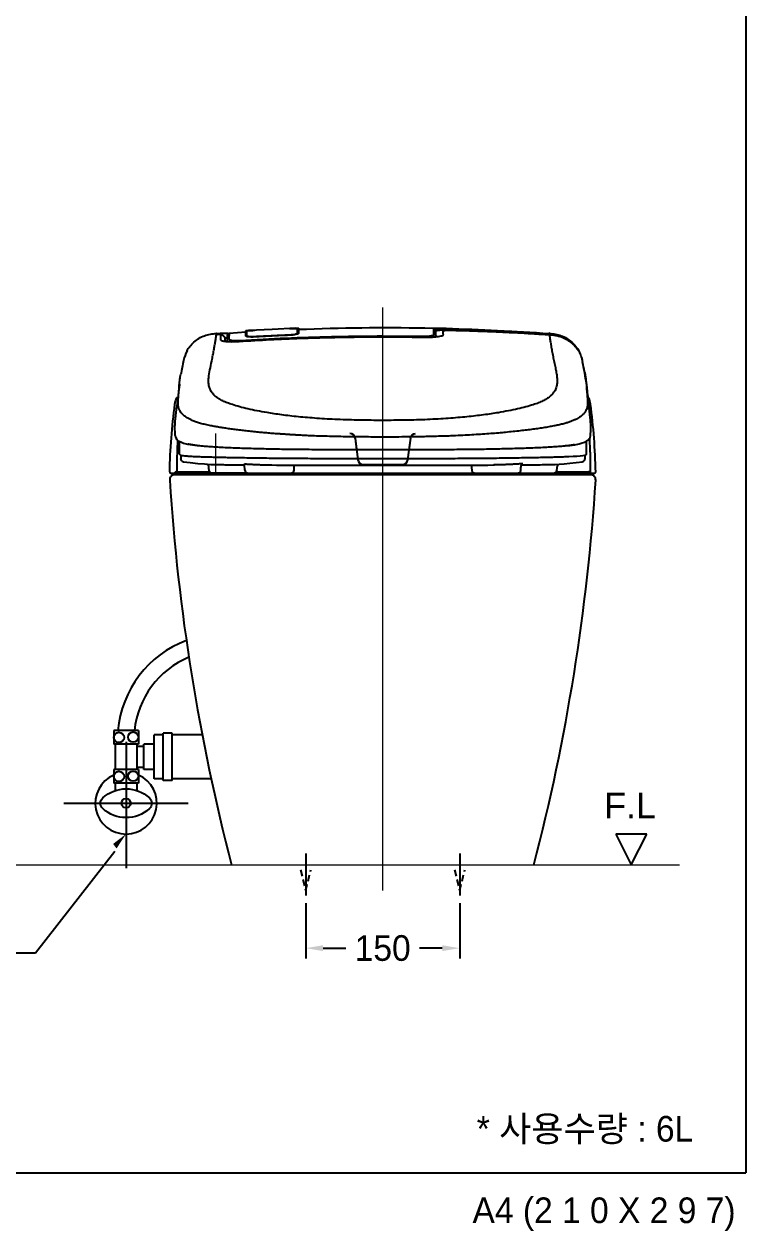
# Model space of a CAD drawing. Header units: millimetres. Extents: x 0 to 1800, y -67 to 2530.
# Drawn here: x 1097 to 1800, y -57 to 1119 of the extents above; entities that cross this region are included whole.
import ezdxf
from ezdxf.enums import TextEntityAlignment as Align
from ezdxf.lldxf.tags import DXFTag

# ---------------------------------------------------------------- set-up
doc = ezdxf.new("R2010")
doc.units = ezdxf.units.MM
doc.linetypes.add('DASHED2', pattern=[9.525, 6.35, -3.175])
for name, color, linetype in [('TEXT', 7, 'Continuous'), ('내부선 및 부속', 4, 'Continuous'), ('도각라인', 255, 'Continuous'), ('외형선', 3, 'Continuous'), ('점선', 6, 'DASHED2'), ('중심선', 1, 'DASHED'), ('치수선', 7, 'Continuous')]:
    doc.layers.add(name, color=color, linetype=linetype)
doc.styles.add('____', font='')
doc.styles.add('타이틀', font='H2GTRM.TTF', dxfattribs={"height": 25})
doc.styles.get('____').set_extended_font_data('굴림')
tags = doc.linetypes.add('DASHDOT', pattern=[70, 31, -13, 13, -13]).pattern_tags.tags
tags[10:11] = [DXFTag(74, 4), DXFTag(75, 0), DXFTag(340, '0'), DXFTag(46, 0.0), DXFTag(50, 0.0), DXFTag(44, 0.0), DXFTag(45, 0.0)]
tags[8:9] = [DXFTag(74, 4), DXFTag(75, 0), DXFTag(340, '0'), DXFTag(46, 0.0), DXFTag(50, 0.0), DXFTag(44, 0.0), DXFTag(45, 0.0)]
tags[6:7] = [DXFTag(74, 4), DXFTag(75, 0), DXFTag(340, '0'), DXFTag(46, 0.0), DXFTag(50, 0.0), DXFTag(44, 0.0), DXFTag(45, 0.0)]
tags[4:5] = [DXFTag(74, 4), DXFTag(75, 0), DXFTag(340, '0'), DXFTag(46, 0.0), DXFTag(50, 0.0), DXFTag(44, 0.0), DXFTag(45, 0.0)]
tags = doc.linetypes.add('DASHED', pattern=[25.72, 12.86, -12.86]).pattern_tags.tags
tags[6:7] = [DXFTag(74, 4), DXFTag(75, 0), DXFTag(340, '0'), DXFTag(46, 0.0), DXFTag(50, 0.0), DXFTag(44, 0.0), DXFTag(45, 0.0)]
tags[4:5] = [DXFTag(74, 4), DXFTag(75, 0), DXFTag(340, '0'), DXFTag(46, 0.0), DXFTag(50, 0.0), DXFTag(44, 0.0), DXFTag(45, 0.0)]
doc.dimstyles.new('MSADIM', dxfattribs={"dimtxt": 33, "dimasz": 17, "dimexe": 10, "dimexo": 7.5, "dimgap": 10, "dimtad": 0, "dimtih": 1, "dimtoh": 1, "dimdec": 0, "dimzin": 1, "dimdsep": 46, "dimtxsty": '____', "dimcen": 11.25, "dimadec": 0, "dimazin": 0, "dimtfac": 1, "dimtdec": 0, "dimtix": 1, "dimtmove": 0, "dimatfit": 3, "dimfxl": 0, "dimtolj": 1, "dimtzin": 1, "dimarcsym": 0})

# ---------------------------------------------------------------- blocks, each defined once
blk = doc.blocks.new('*D31')
at = {"layer": '치수선', "color": 0, "linetype": 'Continuous', "lineweight": -2}
for p, q in [((1371.2, 262.5), (1371.2, 208.8)), ((1521.2, 262.5), (1521.2, 208.8)), ((1388.2, 218.8), (1410.3, 218.8)), ((1504.2, 218.8), (1482.2, 218.8))]:
    blk.add_line(p, q, dxfattribs=at)
at = {"layer": '치수선', "color": 0, "linetype": 'Continuous'}
for points in [[(1388.2, 221.7), (1388.2, 216), (1371.2, 218.8)], [(1504.2, 221.7), (1504.2, 216), (1521.2, 218.8)]]:
    blk.add_solid(points, dxfattribs=at)
at = {"layer": '치수선', "color": 0, "linetype": 'Continuous', "insert": (1446.2, 218.8), "char_height": 25, "attachment_point": 5, "style": '____'}
blk.add_mtext('\\A1;150', dxfattribs=at)

msp = doc.modelspace()

# ---------------------------------------------------------------- linework, layer by layer
at = {"layer": '내부선 및 부속', "linetype": 'Continuous'}
for p, q in [((1294.6, 813), (1292.6, 813.1)), ((1315.5, 820.4), (1314.2, 820.2)), ((1363, 822.5), (1361.7, 822.6)), ((1498, 814.8), (1498, 814.4)), ((1647.1, 754.1), (1647.1, 754.1)), ((1647.1, 754.1), (1647.1, 754.1)), ((1647.1, 754.1), (1647.1, 754.1)), ((1244, 718.1), (1243.8, 727.8)), ((1419.3, 715.6), (1421.9, 694.5)), ((1473.2, 715.6), (1470.5, 694.5)), ((1249.4, 699), (1249.4, 695.8)), ((1643.4, 695.8), (1643.4, 699)), ((1244.1, 682.6), (1244.1, 682.6)), ((1246.1, 682.8), (1277.6, 682.8)), ((1276.6, 688.4), (1276.6, 687.5)), ((1276.6, 687.6), (1276.6, 685.9)), ((1276.6, 685.9), (1276.7, 684.8)), ((1286.1, 689.9), (1286.1, 689.8)), ((1287, 689.8), (1287, 689.8)), ((1311.6, 689.6), (1311.6, 690.5)), ((1312, 684.4), (1311.6, 689.6)), ((1359.9, 684.4), (1360, 685.4)), ((1360, 686.3), (1360, 689.4)), ((1360, 685.4), (1360, 686.5)), ((1426.9, 690.1), (1465.6, 690.1)), ((1532.7, 689.4), (1532.7, 686.3)), ((1532.7, 686.5), (1532.9, 685.1)), ((1532.9, 685.1), (1532.9, 684.5)), ((1580.7, 686.3), (1580.7, 687.4)), ((1580.7, 685.3), (1580.7, 686.4)), ((1615.1, 682.8), (1646.6, 682.8)), ((1616, 684.8), (1616.1, 685.9)), ((1616.1, 685.9), (1616.1, 687.6)), ((1648.6, 682.6), (1648.7, 682.6)), ((1239.7, 681.6), (1652.7, 681.6)), ((1184.2, 430.7), (1184.2, 417.7)), ((1208.2, 430.7), (1184.2, 430.7)), ((1208.2, 430.7), (1208.2, 417.7)), ((1223.5, 383.7), (1223.5, 426.7)), ((1232.2, 426.7), (1223.5, 426.7)), ((1232.2, 382.2), (1232.2, 428.2)), ((1241, 428.2), (1232.2, 428.2)), ((1241, 382.2), (1241, 428.2)), ((1270.4, 426.7), (1241, 426.7)), ((1208.2, 417.7), (1184.2, 417.7)), ((1206.7, 417.7), (1185.7, 417.7)), ((1185.7, 417.7), (1185.7, 392.7)), ((1206.7, 417.7), (1206.7, 392.7)), ((1206.7, 415.5), (1213.5, 415.5)), ((1213.5, 392.7), (1213.5, 417.7)), ((1223.5, 417.7), (1213.5, 417.7)), ((1213.5, 395), (1213.5, 415.5)), ((1213.5, 395), (1213.5, 415.5)), ((1184.2, 392.7), (1184.2, 379.7)), ((1208.2, 392.7), (1184.2, 392.7)), ((1206.7, 395), (1213.5, 395)), ((1208.2, 392.7), (1208.2, 379.7)), ((1223.5, 392.7), (1213.5, 392.7)), ((1208.2, 379.7), (1184.2, 379.7)), ((1185.7, 379.7), (1185.7, 372.3)), ((1206.7, 379.7), (1206.7, 372.3)), ((1232.2, 383.7), (1223.5, 383.7)), ((1241, 382.2), (1232.2, 382.2)), ((1279.1, 383.7), (1241, 383.7))]:
    msp.add_line(p, q, dxfattribs=at)
at = {"layer": '내부선 및 부속', "lineweight": 18}
for p, q in [((1283.7, 680), (1283.7, 720)), ((1243.7, 680), (1648.7, 680))]:
    msp.add_line(p, q, dxfattribs=at)
at = {"layer": '내부선 및 부속', "linetype": 'Continuous', "flags": 128}
for points in [[(1292.6, 810), (1292.6, 812.9), (1292.5, 813.3), (1292.4, 813.7), (1292.3, 814), (1292.1, 814.3), (1291.8, 814.6), (1291.5, 814.8), (1291.3, 814.8), (1291.2, 814.9), (1291.2, 814.9), (1291.2, 814.9), (1291.2, 814.9), (1291.1, 815), (1291.1, 815), (1291, 815), (1291, 815.1), (1290.5, 815.6), (1290, 816.1), (1289.5, 816.4), (1289, 816.5), (1287.9, 816.5)], [(1292.6, 813.1), (1292.6, 813.1), (1292.6, 813.1), (1292.6, 813.1), (1292.5, 813.1)], [(1312.8, 818.7), (1296.5, 817.4), (1296.5, 817.4)], [(1361.6, 822.6), (1338.5, 821.6), (1315.6, 820.4)], [(1648.9, 729.2), (1648.7, 731.1), (1648.5, 733.7), (1648.3, 735), (1648.2, 736.4), (1648.1, 737.7), (1647.9, 739.1), (1647.7, 742), (1647.4, 744.9), (1647.2, 748), (1646.9, 751), (1646.6, 754.2), (1646.2, 757.4), (1645.8, 760.7), (1645.3, 765.1), (1644.6, 769.6), (1643.9, 774.2), (1643.1, 778.8), (1642.2, 783.4), (1641.7, 785.6)], [(1248.2, 768.3), (1248.1, 767.4), (1247.8, 765.2), (1247.6, 762.9), (1247.3, 760.5), (1247, 757.9), (1246.8, 756.6), (1246.6, 755.3), (1246.5, 753.9), (1246.3, 752.5), (1245.9, 749.7), (1245.5, 746.7), (1245.1, 743.6), (1244.7, 740.5), (1244.3, 737.2), (1243.9, 734.3)], [(1244, 718.3), (1244, 718.1), (1244.2, 716.9), (1244.6, 715.8), (1245.6, 714.3), (1247.1, 713), (1249.4, 711.9), (1252.3, 710.8), (1256.1, 709.8), (1260.8, 709), (1265.6, 708.3), (1268.9, 708)], [(1624.3, 708), (1628.4, 708.5), (1633.5, 709.2), (1637.7, 710.1), (1640.5, 710.9), (1642.9, 711.7), (1644.8, 712.6), (1646.2, 713.5), (1647.2, 714.4), (1647.8, 715.4), (1648.3, 716.3), (1648.4, 716.8), (1648.6, 717.3), (1648.7, 718.1), (1648.9, 723.7)], [(1247.9, 712.6), (1247.9, 711.8), (1247.9, 700.4)], [(1644.9, 700.4), (1644.8, 711.9), (1644.8, 712.6)], [(1627.4, 697.7), (1631.6, 698), (1635.4, 698.2), (1638.5, 698.4), (1641.2, 698.7), (1643.1, 698.9), (1644.2, 699.3), (1644.5, 699.6), (1644.7, 699.9), (1644.8, 700), (1644.8, 700.1), (1644.8, 700.2), (1644.9, 700.4), (1644.9, 700.7)], [(1252.1, 692.7), (1258.7, 691.8), (1266, 691), (1272.7, 690.5), (1278.7, 690.1), (1281.4, 690), (1283.5, 689.9), (1285.8, 689.9), (1287.2, 689.8), (1288.3, 689.8), (1289.6, 689.8), (1291, 689.8), (1292.5, 689.7), (1294.2, 689.7), (1295.9, 689.7), (1297.6, 689.7), (1299.5, 689.7), (1301.2, 689.6), (1302.8, 689.6), (1304.4, 689.6), (1306.4, 689.6), (1308.7, 689.6), (1311.3, 689.6), (1311.6, 689.6)], [(1337.8, 689.5), (1342.9, 689.4), (1348, 689.4), (1352.7, 689.4), (1355.5, 689.4), (1358.1, 689.4), (1360.5, 689.4), (1363.1, 689.4), (1366.5, 689.4), (1370.8, 689.4), (1375.9, 689.4), (1381.2, 689.3), (1387.4, 689.3), (1394.5, 689.3), (1402.7, 689.3), (1408.8, 689.3), (1415.4, 689.3), (1422.5, 689.3), (1430, 689.3), (1438, 689.3), (1446.4, 689.3)], [(1446.4, 689.3), (1455.2, 689.3), (1463.4, 689.3), (1470.9, 689.3), (1477.8, 689.3), (1484, 689.3), (1490.8, 689.3), (1496.5, 689.3), (1501.4, 689.3), (1505.3, 689.3), (1508.4, 689.3), (1510.8, 689.3), (1512.8, 689.4), (1515, 689.4), (1517.5, 689.4), (1520.1, 689.4), (1523.1, 689.4), (1526.2, 689.4), (1531.2, 689.4), (1536.6, 689.4), (1542.4, 689.4), (1548.5, 689.4), (1554.2, 689.5), (1555.2, 689.5)], [(1532.9, 684.5), (1532.9, 684), (1533, 683.8), (1533, 683.6), (1533.1, 683.5), (1533.1, 683.3), (1533.2, 683.2), (1533.3, 682.9), (1533.8, 682.4), (1534.6, 681.9), (1534.8, 681.8), (1535, 681.8), (1535.2, 681.7), (1535.2, 681.7), (1535.3, 681.6), (1535.4, 681.6), (1535.4, 681.6), (1535.5, 681.6), (1535.6, 681.5), (1535.6, 681.5)], [(1581.2, 689.6), (1581.7, 689.6), (1584.4, 689.6), (1587.2, 689.6), (1590, 689.6), (1592.8, 689.7), (1595.3, 689.7), (1597.6, 689.7), (1599.6, 689.7), (1601.5, 689.8), (1603.3, 689.8), (1605.6, 689.8), (1608.6, 689.9), (1611, 690), (1614.2, 690.1), (1618.1, 690.3), (1622.9, 690.7), (1628.4, 691.2), (1634.7, 691.9), (1640.7, 692.7)], [(1647.7, 681.7), (1647.3, 681.7), (1647.1, 681.7), (1646.8, 681.7), (1646.6, 681.7)]]:
    msp.add_lwpolyline(points, dxfattribs=at)
for points in [[(1243.8, 748.7, -0.074536), (1245.5, 754.8)], [(1238.7, 682.7, -0.026862), (1243.8, 748.7)], [(1473.2, 715.6, -0.378242), (1478.2, 720)], [(1173.5, 354.8, -0.44), (1173.5, 365.2)], [(1173.5, 365.2, -0.388889), (1219, 365.2)], [(1219, 365.2, -0.44), (1219, 354.8)], [(1219, 354.8, -0.388889), (1173.5, 354.8)]]:
    msp.add_lwpolyline(points, format="xyb", dxfattribs=at)
at = {"layer": '내부선 및 부속', "linetype": 'Continuous'}
for centre, radius in [((1189.3, 424.1), 5), ((1203.2, 424.4), 5), ((1189.3, 386.1), 5), ((1203.2, 386.4), 5), ((1196.2, 360), 4.5)]:
    msp.add_circle(centre, radius, dxfattribs=at)
for centre, radius, start, end in [((1448.6, -1271.1), 2094.1, 85.5697, 92.3103), ((1287.7, 773.8), 42.7, 89.831, 94.7623), ((1312.8, 819.7), 0.5, 0.0019, 93.3766), ((1314, 819.8), 0.5, 93.343, 179.9984), ((1296.6, 780.3), 45.8, 153.4823, 166.1448), ((1431.3, 747.1), 184.4, 166.1448, 170.4665), ((1377.8, 729.2), 270, 10.9482, 12.9646), ((1673.9, 751.3), 26.9, 174.0355, 183.5632), ((1627.4, 745.9), 21.5, 7.4228, 24.4737), ((1647.1, 753.9), 0.203, 5.1069, 93.3682), ((1698.3, 750.2), 51.1, 175.8352, 183.8468), ((1037.1, 669), 616.8, 1.2678, 7.4228), ((1414.3, 715), 5, 7.125, 90), ((1252.5, 695.8), 3.14, 179.7126, 262.5597), ((1640.2, 695.8), 3.14, 277.4403, 0.2874), ((1239.7, 682.6), 1, 178.7322, 270), ((1245.7, 676.2), 6.64, 87.0263, 104.4673), ((1279.5, 684.9), 2.77, 180.3869, 239.7401), ((1279.8, 684.8), 2.94, 234.0948, 258.2174), ((1279.6, 683.2), 1.3, 250.4689, 275.7995), ((1314.7, 684.4), 2.74, 178.4963, 261.5091), ((1357, 684.5), 2.85, 277.5442, 0.7726), ((1577.8, 684.6), 3.01, 286.1951, 14.6579), ((1585.7, 687.3), 4.98, 148.0989, 179.7031), ((1612.4, 685.3), 3.65, 265.243, 353.9406), ((1619.8, 687.3), 3.67, 127.9813, 176.2269), ((1647.3, 679.1), 3.76, 68.7245, 99.7836), ((1647.7, 682.7), 1, 270.8616, 307.706), ((1647.7, 682.6), 0.994, 307.7489, 359.6721), ((1652.7, 682.6), 1, 270, 1.2678), ((1291.2, 421.8), 103.3, 110.5086, 175.0606), ((1291.2, 421.8), 87.3, 112.7679, 174.1526), ((1196.2, 360), 30, 113.5781, 66.4217)]:
    msp.add_arc(centre, radius, start, end, dxfattribs=at)
at = {"layer": '내부선 및 부속'}
for centre, start, end in [((1426.9, 695.1), 187.125, 270), ((1465.6, 695.1), 270, 352.875)]:
    msp.add_arc(centre, 5, start, end, dxfattribs=at)
at = {"layer": '내부선 및 부속', "linetype": 'Continuous'}
for points, knots in [([(1255.6, 800.6), (1256.3, 802.1), (1258.4, 805.2), (1262.2, 809.4), (1267.1, 813), (1272.5, 815.6), (1278.3, 817.1), (1282.3, 817.4), (1284.2, 817.5)], [0, 0, 0, 0, 0.145267, 0.317205, 0.489104, 0.661453, 0.833284, 1, 1, 1, 1]), ([(1608.6, 816.4), (1608.6, 815.6), (1608.8, 814), (1609.5, 810.2), (1610.2, 805.6), (1611.1, 800.6), (1612.1, 795.3), (1613.2, 789.8), (1614.4, 784.5), (1615.4, 779.5), (1616, 774.8), (1616.2, 770.3), (1615.7, 766.1), (1614.3, 762.1), (1612.1, 758.8), (1609.2, 756.1), (1606, 753.9), (1602.3, 751.8), (1597.9, 749.9), (1592.4, 748), (1585.8, 746), (1577.7, 744), (1568.8, 742.2), (1560.1, 740.6), (1551.9, 739.3), (1544.5, 738.3), (1536.7, 737.3), (1528.3, 736.4), (1519.5, 735.6), (1510.2, 734.8), (1500.3, 734.2), (1490, 733.7), (1479.2, 733.3), (1468.3, 733.1), (1457.2, 733), (1446.1, 732.9), (1434.9, 733), (1423.9, 733.1), (1412.9, 733.4), (1402.2, 733.7), (1391.9, 734.2), (1382.1, 734.9), (1372.8, 735.6), (1364, 736.4), (1355.7, 737.3), (1347.8, 738.3), (1340.5, 739.4), (1332.3, 740.7), (1323.6, 742.2), (1314.8, 744.1), (1306.7, 746.1), (1300.1, 748.1), (1294.7, 750), (1290.3, 751.9), (1286.5, 754), (1283.4, 756.2), (1280.7, 758.8), (1278.6, 761.7), (1277.3, 765.1), (1276.6, 768.6), (1276.5, 772.3), (1277, 777.5), (1278.3, 784.2), (1279.9, 791.5), (1281, 797.6), (1281.9, 802.4), (1282.7, 806.8), (1283.4, 810.8), (1283.9, 814.2), (1284.1, 815.6), (1284.2, 816.4)], [0, 0, 0, 0, 0.020573, 0.041144, 0.061726, 0.082333, 0.102932, 0.123483, 0.14409, 0.16293, 0.181822, 0.200632, 0.219499, 0.238359, 0.257231, 0.270111, 0.282968, 0.295029, 0.307126, 0.319182, 0.334281, 0.349361, 0.364436, 0.379548, 0.389602, 0.399679, 0.409739, 0.419783, 0.429846, 0.439909, 0.449963, 0.460031, 0.470072, 0.480151, 0.490207, 0.500268, 0.510333, 0.520375, 0.530448, 0.540501, 0.55052, 0.560577, 0.570624, 0.580707, 0.590759, 0.600798, 0.610857, 0.620952, 0.636002, 0.6511, 0.666166, 0.681252, 0.693319, 0.705371, 0.717935, 0.730799, 0.743578, 0.75967, 0.775752, 0.791866, 0.807891, 0.824014, 0.855552, 0.887151, 0.905953, 0.924761, 0.943569, 0.962337, 0.981156, 1, 1, 1, 1]), ([(1284.2, 816.4), (1284.2, 816.4), (1284.1, 816.4), (1284.2, 816.4), (1284.2, 816.4)], [0, 0, 0, 0, 0.88662, 1, 1, 1, 1]), ([(1284.6, 817.6), (1285.4, 817.6), (1287, 817.7), (1289.3, 817.8), (1291.4, 817.9), (1293.2, 817.9), (1294.7, 817.9), (1295.7, 817.8), (1296.4, 817.6), (1296.5, 817.5), (1296.5, 817.4)], [0, 0, 0, 0, 0.124763, 0.249543, 0.374407, 0.49936, 0.624409, 0.749557, 0.874754, 1, 1, 1, 1]), ([(1288.3, 816.5), (1288.3, 815.7), (1288.3, 814.5), (1288.2, 812.7), (1288.2, 811.8)], [0, 0, 0, 0, 0.485787, 1, 1, 1, 1]), ([(1288.2, 811.8), (1288.2, 811.7), (1288.2, 811.5), (1288.4, 811.2), (1288.7, 810.9), (1289.1, 810.8), (1289.6, 810.6), (1290.1, 810.5), (1290.6, 810.3), (1291.3, 810.2), (1291.9, 810.1), (1292.6, 810), (1293.4, 809.9), (1294.1, 809.9), (1294.8, 809.8), (1295.5, 809.8), (1296.4, 809.7), (1297.4, 809.7), (1298.5, 809.6), (1300, 809.6), (1301.9, 809.7), (1304.3, 809.8), (1305.8, 809.9), (1306.5, 809.9)], [0, 0, 0, 0, 0.074799, 0.136645, 0.185654, 0.237466, 0.271308, 0.303902, 0.348845, 0.387832, 0.419711, 0.455483, 0.498735, 0.524578, 0.560728, 0.592049, 0.621432, 0.665423, 0.715036, 0.752591, 0.834387, 0.928336, 1, 1, 1, 1]), ([(1294.7, 815.5), (1294.7, 815.1), (1294.6, 814.2), (1294.6, 812.5), (1294.6, 811.1), (1294.5, 809.8)], [0, 0, 0, 0, 0.339721, 0.679398, 1, 1, 1, 1]), ([(1296.5, 817.4), (1296.3, 817.4), (1295.8, 817.3), (1295.2, 816.9), (1294.8, 816.2), (1294.7, 815.7), (1294.7, 815.5)], [0, 0, 0, 0, 0.241268, 0.500008, 0.758744, 1, 1, 1, 1]), ([(1296.5, 817.4), (1296.5, 816.8), (1296.5, 815.4), (1296.4, 813.2), (1296.4, 812.2)], [0, 0, 0, 0, 0.500115, 1, 1, 1, 1]), ([(1296.4, 812.2), (1296.4, 812), (1296.5, 811.8), (1297.1, 811.4), (1298.1, 811.1), (1299.5, 810.9), (1301.1, 810.7), (1303, 810.7), (1305.2, 810.7), (1306.6, 810.7), (1307.4, 810.8)], [0, 0, 0, 0, 0.125034, 0.250034, 0.374991, 0.500012, 0.624992, 0.749985, 0.875113, 1, 1, 1, 1]), ([(1306.5, 809.9), (1316.5, 810.5), (1336.4, 811.7), (1366.2, 812.9), (1396, 813.8), (1425.9, 814.3), (1455.9, 814.4), (1476.1, 814.1), (1486.1, 814)], [0, 0, 0, 0, 0.167193, 0.33283, 0.498431, 0.664153, 0.83213, 1, 1, 1, 1]), ([(1307.4, 810.8), (1322.2, 811.6), (1351.8, 813.3), (1396.2, 814.7), (1440.7, 815.3), (1470.3, 815), (1485.2, 814.8)], [0, 0, 0, 0, 0.250072, 0.500092, 0.750066, 1, 1, 1, 1]), ([(1312.8, 820.2), (1312.8, 820.2), (1312.9, 820.3), (1314.3, 820.3), (1315.4, 820.4), (1318.1, 820.5), (1320.3, 820.7), (1321.5, 820.7)], [0, 0, 0, 0, 0.250117, 0.330849, 0.50016, 0.750114, 1, 1, 1, 1]), ([(1312.8, 815.1), (1312.8, 815.8), (1312.8, 817.3), (1312.8, 818.8), (1312.8, 819.9), (1312.8, 820.1), (1312.8, 820.2)], [0, 0, 0, 0, 0.250308, 0.500601, 0.750763, 1, 1, 1, 1]), ([(1321.5, 814.2), (1320.9, 814.2), (1319.8, 814.1), (1317.6, 814.1), (1315.2, 814.3), (1313.2, 814.6), (1312.9, 815), (1312.8, 815.1)], [0, 0, 0, 0, 0.125396, 0.250806, 0.500429, 0.75017, 1, 1, 1, 1]), ([(1313.3, 815.5), (1313.3, 815.7), (1313.3, 816.2), (1313.3, 817.2), (1313.3, 818.4), (1313.3, 819.4), (1313.3, 819.6), (1313.3, 819.7)], [0, 0, 0, 0, 0.064197, 0.200933, 0.445095, 0.722549, 1, 1, 1, 1]), ([(1313.3, 815.1), (1313.3, 815.2), (1313.3, 815.3), (1313.3, 815.4), (1313.3, 815.5)], [0, 0, 0, 0, 0.579679, 1, 1, 1, 1]), ([(1313.5, 815.1), (1313.5, 815.9), (1313.5, 817.6), (1313.5, 819.2), (1313.5, 819.6), (1313.5, 819.8)], [0, 0, 0, 0, 0.29112, 0.645562, 1, 1, 1, 1]), ([(1314, 815.2), (1313.9, 815.1), (1313.8, 815.1), (1313.6, 815), (1313.5, 814.8), (1313.5, 814.7), (1313.5, 814.7)], [0, 0, 0, 0, 0.281183, 0.557846, 0.778804, 1, 1, 1, 1]), ([(1314, 820.3), (1314, 820.3), (1314.1, 820.3), (1315.1, 820.4), (1315.4, 820.4), (1315.6, 820.4)], [0, 0, 0, 0, 0.604424, 0.796154, 1, 1, 1, 1]), ([(1314, 815.2), (1314, 816.1), (1314, 818), (1314, 819.7), (1314, 820.1), (1314, 820.3)], [0, 0, 0, 0, 0.333725, 0.667471, 1, 1, 1, 1]), ([(1321.5, 814.4), (1321, 814.4), (1320, 814.3), (1318.1, 814.3), (1316, 814.4), (1314.3, 814.7), (1314.1, 815), (1314, 815.2)], [0, 0, 0, 0, 0.125397, 0.250811, 0.500433, 0.750165, 1, 1, 1, 1]), ([(1355.5, 815.8), (1349.8, 815.6), (1338.5, 815.1), (1327.1, 814.5), (1321.5, 814.2)], [0, 0, 0, 0, 0.5, 1, 1, 1, 1]), ([(1355.5, 822.3), (1356.6, 822.4), (1358.9, 822.5), (1361.7, 822.6), (1362.7, 822.6), (1364.1, 822.7), (1364.1, 822.7), (1364.2, 822.7)], [0, 0, 0, 0, 0.249889, 0.499837, 0.699132, 0.749885, 1, 1, 1, 1]), ([(1364.2, 817.6), (1364.1, 817.4), (1363.8, 817), (1361.8, 816.5), (1358.9, 816), (1356.6, 815.9), (1355.5, 815.8)], [0, 0, 0, 0, 0.250123, 0.50019, 0.750146, 1, 1, 1, 1]), ([(1363, 817.5), (1362.9, 817.3), (1362.6, 817), (1360.9, 816.6), (1358.5, 816.2), (1356.5, 816.1), (1355.5, 816)], [0, 0, 0, 0, 0.250129, 0.500192, 0.750146, 1, 1, 1, 1]), ([(1361.6, 822.6), (1361.9, 822.6), (1362.8, 822.6), (1362.9, 822.6), (1363, 822.6)], [0, 0, 0, 0, 0.34566, 1, 1, 1, 1]), ([(1363, 822.6), (1363, 822.4), (1363, 822.1), (1363, 820.3), (1363, 818.4), (1363, 817.5)], [0, 0, 0, 0, 0.333357, 0.666691, 1, 1, 1, 1]), ([(1363, 822.6), (1363.1, 822.6), (1363.2, 822.6), (1363.4, 822.5), (1363.5, 822.3), (1363.5, 822.2), (1363.5, 822.1)], [0, 0, 0, 0, 0.27999, 0.558135, 0.780009, 1, 1, 1, 1]), ([(1363, 817.5), (1363, 817.5), (1363.1, 817.5), (1363.2, 817.5), (1363.3, 817.4), (1363.4, 817.4), (1363.4, 817.3), (1363.5, 817.2), (1363.5, 817.1), (1363.5, 817), (1363.5, 817)], [0, 0, 0, 0, 0.12373, 0.25, 0.37627, 0.5, 0.62373, 0.75, 0.87627, 1, 1, 1, 1]), ([(1363.5, 822.1), (1363.5, 821.9), (1363.5, 821.6), (1363.5, 819.8), (1363.5, 817.9), (1363.5, 817)], [0, 0, 0, 0, 0.333329, 0.666661, 1, 1, 1, 1]), ([(1364.2, 822.7), (1364.1, 822.7), (1364, 822.6), (1363.8, 822.5), (1363.7, 822.4), (1363.7, 822.2), (1363.7, 822.2)], [0, 0, 0, 0, 0.28, 0.558296, 0.779999, 1, 1, 1, 1]), ([(1363.7, 822.2), (1363.7, 822), (1363.7, 821.6), (1363.7, 819.9), (1363.7, 818), (1363.7, 817.1)], [0, 0, 0, 0, 0.327028, 0.66351, 1, 1, 1, 1]), ([(1364.2, 822.7), (1364.2, 822.6), (1364.2, 822.4), (1364.2, 821.3), (1364.2, 819.8), (1364.2, 818.3), (1364.2, 817.6)], [0, 0, 0, 0, 0.249428, 0.499591, 0.749787, 1, 1, 1, 1]), ([(1485.2, 814.8), (1485.9, 814.8), (1487.4, 814.8), (1489.5, 814.9), (1491.4, 815.1), (1493, 815.3), (1494.4, 815.6), (1495.4, 815.9), (1496, 816.3), (1496, 816.5), (1496.1, 816.7)], [0, 0, 0, 0, 0.124932, 0.250013, 0.374944, 0.499919, 0.624892, 0.749984, 0.87506, 1, 1, 1, 1]), ([(1486.1, 814), (1487.3, 814), (1489.6, 813.9), (1493.1, 814), (1496.4, 814.2), (1499.4, 814.5), (1502.1, 814.9), (1504.1, 815.4), (1505.3, 816), (1505.3, 816.5), (1505.3, 816.7)], [0, 0, 0, 0, 0.121373, 0.242599, 0.363527, 0.489127, 0.616916, 0.744669, 0.872215, 1, 1, 1, 1]), ([(1495.9, 821.9), (1496, 822), (1496.1, 822.1), (1496.7, 822.3), (1497.8, 822.5), (1499.3, 822.6), (1501.1, 822.6), (1503.2, 822.7), (1505.5, 822.6), (1507.1, 822.6), (1507.9, 822.6)], [0, 0, 0, 0, 0.12524, 0.250439, 0.375586, 0.500642, 0.625602, 0.750462, 0.875248, 1, 1, 1, 1]), ([(1496.1, 816.7), (1496.1, 817.8), (1496, 819.9), (1496, 821.3), (1495.9, 821.9)], [0, 0, 0, 0, 0.499878, 1, 1, 1, 1]), ([(1495.9, 821.9), (1496.2, 821.9), (1496.7, 821.8), (1497.3, 821.4), (1497.7, 820.9), (1497.8, 820.5), (1497.8, 820.4)], [0, 0, 0, 0, 0.285942, 0.568332, 0.85072, 1, 1, 1, 1]), ([(1496.1, 816.7), (1496.3, 816.6), (1496.8, 816.6), (1497.5, 816.1), (1497.9, 815.5), (1498, 815), (1498, 814.8)], [0, 0, 0, 0, 0.240709, 0.499994, 0.759283, 1, 1, 1, 1]), ([(1498, 814.8), (1498, 815), (1498, 815.5), (1498, 816.2), (1498, 816.9), (1498, 817.5), (1498, 817.9), (1497.9, 818.4), (1497.9, 819.1), (1497.9, 819.6), (1497.9, 820)], [0, 0, 0, 0, 0.116248, 0.23082, 0.343726, 0.438592, 0.530234, 0.62105, 0.686542, 1, 1, 1, 1]), ([(1498.1, 820.3), (1498.2, 820.4), (1498.5, 820.5), (1499.5, 820.7), (1500.7, 820.9), (1502.2, 821), (1503.9, 821), (1505.8, 821), (1507.2, 821), (1507.8, 821)], [0, 0, 0, 0, 0.143984, 0.287533, 0.430608, 0.573272, 0.715618, 0.857803, 1, 1, 1, 1]), ([(1505.2, 820.2), (1505.2, 820.2), (1505.2, 820.2), (1505.2, 820.2), (1505.2, 820.2), (1505.2, 820.2), (1505.2, 820.2), (1505.3, 820.3), (1505.4, 820.4), (1505.5, 820.4), (1505.5, 820.4), (1505.5, 820.4), (1505.5, 820.4), (1505.5, 820.4), (1505.5, 820.4), (1505.5, 820.4), (1505.5, 820.4), (1505.5, 820.4), (1505.5, 820.4), (1505.5, 820.4), (1505.5, 820.4), (1505.5, 820.4), (1505.5, 820.4), (1505.6, 820.4), (1506, 820.5), (1506.6, 820.6), (1507.2, 820.7), (1507.3, 820.7), (1507.5, 820.7), (1507.8, 820.7), (1508.1, 820.7), (1508.6, 820.8), (1509.1, 820.8), (1509.5, 820.8), (1509.6, 820.8), (1509.6, 820.8), (1509.6, 820.8), (1509.6, 820.8), (1509.6, 820.8), (1509.6, 820.8), (1509.6, 820.8), (1509.6, 820.8), (1509.6, 820.8), (1509.6, 820.8), (1509.6, 820.8), (1509.6, 820.8), (1509.6, 820.8), (1509.6, 820.8), (1509.7, 820.8), (1509.8, 820.8), (1509.9, 820.8), (1510.3, 820.8), (1511, 820.8), (1511.5, 820.8), (1512, 820.8), (1512.2, 820.8), (1512.4, 820.8)], [0, 0, 0, 0, 0.000346, 0.000922, 0.002768, 0.009234, 0.033292, 0.125651, 0.188025, 0.188026, 0.188028, 0.188032, 0.188039, 0.188055, 0.188085, 0.188146, 0.188267, 0.18851, 0.188996, 0.189969, 0.191913, 0.195804, 0.203587, 0.219171, 0.250287, 0.491313, 0.499351, 0.505167, 0.5192, 0.569262, 0.60306, 0.625134, 0.741883, 0.748841, 0.749678, 0.749679, 0.74968, 0.749682, 0.749686, 0.749694, 0.74971, 0.749742, 0.749805, 0.749932, 0.750185, 0.750692, 0.751704, 0.75372, 0.75772, 0.765564, 0.780795, 0.811926, 0.874287, 0.947752, 0.968391, 1, 1, 1, 1]), ([(1505.2, 819.1), (1505.2, 819.3), (1505.2, 819.7), (1505.2, 820), (1505.2, 820.2)], [0, 0, 0, 0, 0.507762, 1, 1, 1, 1]), ([(1505.2, 817.5), (1505.2, 817.8), (1505.2, 818.4), (1505.2, 818.9), (1505.2, 819.1)], [0, 0, 0, 0, 0.499957, 1, 1, 1, 1]), ([(1505.3, 816.7), (1505.3, 816.8), (1505.3, 817.1), (1505.2, 817.4), (1505.2, 817.5)], [0, 0, 0, 0, 0.499715, 1, 1, 1, 1]), ([(1507.9, 822.6), (1507.9, 822.6), (1507.9, 822.5), (1507.9, 822.1), (1507.9, 821.6), (1507.8, 821.2), (1507.8, 821)], [0, 0, 0, 0, 0.242989, 0.499992, 0.757, 1, 1, 1, 1]), ([(1507.9, 822.6), (1524.7, 822), (1558.2, 820.9), (1591.7, 818.7), (1608.5, 817.5)], [0, 0, 0, 0, 0.500001, 1, 1, 1, 1]), ([(1512.4, 820.8), (1512.4, 820.8), (1512.6, 820.8), (1513, 820.8), (1514.8, 820.7), (1518.1, 820.6), (1524.6, 820.5), (1529.9, 820.3), (1533.5, 820.2), (1533.5, 820.2), (1533.5, 820.2), (1533.5, 820.2)], [0, 0, 0, 0, 0.007173, 0.021182, 0.069918, 0.249974, 0.499986, 0.991067, 0.997392, 0.999697, 1, 1, 1, 1]), ([(1533.5, 820.2), (1533.6, 820.2), (1533.7, 820.2), (1533.8, 820.2), (1533.8, 820.2)], [0, 0, 0, 0, 0.415351, 1, 1, 1, 1]), ([(1533.8, 820.2), (1533.8, 820.2), (1533.8, 820.3), (1533.8, 820.3), (1533.8, 820.2)], [0, 0, 0, 0, 0.00721, 1, 1, 1, 1]), ([(1542.1, 819.9), (1542.1, 820), (1542.1, 820), (1542.1, 819.9), (1542.1, 819.9)], [0, 0, 0, 0, 0.9564, 1, 1, 1, 1]), ([(1542.1, 819.9), (1547.7, 819.7), (1558.9, 819.2), (1575.6, 818.4), (1592.1, 817.5), (1603.1, 816.7), (1608.6, 816.4)], [0, 0, 0, 0, 0.253952, 0.506981, 0.753236, 1, 1, 1, 1]), ([(1608.5, 817.5), (1608.5, 817.9), (1608.5, 818.4), (1608.6, 818.3), (1608.7, 818.3)], [0, 0, 0, 0, 0.625775, 1, 1, 1, 1]), ([(1608.5, 817.5), (1610.4, 817.4), (1614.4, 817.1), (1620.2, 815.6), (1625.6, 813), (1630.5, 809.4), (1634.5, 805), (1637, 801.4), (1637.7, 799.2), (1637.8, 798.9)], [0, 0, 0, 0, 0.157829, 0.320526, 0.483826, 0.646752, 0.809713, 0.973073, 1, 1, 1, 1]), ([(1608.6, 816.4), (1610.5, 816.2), (1614.5, 815.9), (1620.3, 814.4), (1625.7, 811.8), (1630.6, 808.3), (1634.8, 804), (1638, 799), (1640, 794.1), (1640.6, 791), (1640.8, 789.8)], [0, 0, 0, 0, 0.13101, 0.261805, 0.392699, 0.523433, 0.655622, 0.787725, 0.919789, 1, 1, 1, 1]), ([(1248.2, 768.3), (1248.2, 768.6), (1248.3, 769.7), (1248.5, 771.7), (1248.8, 774.2), (1249.1, 776.2), (1249.3, 777.3), (1249.4, 777.7)], [0, 0, 0, 0, 0.088838, 0.343825, 0.615376, 0.88234, 1, 1, 1, 1]), ([(1643.5, 777.1), (1643.5, 776.9), (1643.6, 776.4), (1643.7, 775.6), (1643.8, 774.9), (1643.9, 774.3), (1644, 773.7), (1644, 773.1), (1644.1, 772.4), (1644.2, 771.6), (1644.3, 770.6), (1644.4, 769.4), (1644.6, 768.1), (1644.7, 766.7), (1644.8, 765.5), (1644.8, 764.3), (1644.9, 762.9), (1645, 761.3), (1645.2, 759.8), (1645.3, 758.3), (1645.4, 756.7), (1645.6, 754.9), (1645.7, 752.8), (1645.8, 750.8), (1645.8, 748.9), (1645.7, 747), (1645.3, 745.3), (1644.7, 743.4), (1643.6, 741.3), (1641.9, 739.2), (1639.8, 737.3), (1637.4, 735.6), (1634.9, 734.2), (1632.4, 733), (1629.5, 731.8), (1626.3, 730.7), (1622.6, 729.6), (1618.5, 728.6), (1614, 727.7), (1609.2, 726.8), (1604, 725.9), (1598.4, 725), (1592.6, 724.2), (1586.5, 723.5), (1580.2, 722.7), (1573.3, 722), (1566.2, 721.3), (1558.9, 720.6), (1551.4, 720), (1543.5, 719.4), (1535.3, 718.9), (1526.5, 718.4), (1518.3, 718), (1510.6, 717.7), (1503.9, 717.5), (1497, 717.3), (1490, 717.1), (1481.4, 717), (1470.9, 716.8), (1458.7, 716.7), (1450.5, 716.7), (1446.4, 716.7)], [0, 0, 0, 0, 0.006174, 0.015351, 0.020695, 0.026212, 0.031902, 0.037767, 0.043805, 0.049819, 0.059362, 0.070502, 0.083243, 0.094779, 0.10574, 0.115543, 0.128299, 0.143623, 0.157923, 0.170552, 0.183756, 0.203298, 0.223676, 0.24442, 0.263335, 0.283314, 0.302788, 0.322991, 0.350741, 0.37821, 0.405498, 0.432988, 0.453128, 0.47327, 0.493451, 0.513661, 0.533263, 0.554945, 0.574502, 0.594096, 0.61471, 0.63558, 0.655802, 0.675632, 0.695593, 0.7165, 0.737853, 0.757299, 0.777034, 0.796958, 0.817843, 0.83731, 0.858319, 0.8726, 0.886712, 0.900621, 0.914711, 0.929136, 0.95247, 0.976227, 1, 1, 1, 1]), ([(1642.9, 780.2), (1642.9, 780.1), (1643, 779.8), (1643.1, 779.2), (1643.3, 778.3), (1643.4, 777.6), (1643.4, 777.2), (1643.5, 777.1)], [0, 0, 0, 0, 0.049878, 0.347272, 0.618922, 0.904439, 1, 1, 1, 1]), ([(1446.4, 716.7), (1443.3, 716.7), (1437.1, 716.7), (1427.9, 716.8), (1418.8, 716.9), (1409.8, 717), (1400.9, 717.2), (1392.2, 717.4), (1383.8, 717.6), (1376.2, 717.9), (1369.7, 718.2), (1365.4, 718.5), (1362.8, 718.6), (1361.5, 718.7), (1360.1, 718.7), (1358.8, 718.8), (1357.4, 718.9), (1356, 719), (1354.1, 719.1), (1352, 719.3), (1349.7, 719.4), (1347.7, 719.5), (1345.8, 719.7), (1343.9, 719.8), (1340.6, 720.1), (1336.1, 720.4), (1330.6, 720.9), (1324.9, 721.4), (1319.2, 722), (1313.4, 722.6), (1307.8, 723.3), (1302.4, 723.9), (1297.2, 724.6), (1292.3, 725.4), (1287.5, 726.1), (1283, 726.9), (1278.3, 727.8), (1273.5, 728.8), (1268.8, 730), (1264.7, 731.2), (1261.2, 732.6), (1258.2, 734), (1255.2, 735.7), (1252.4, 737.7), (1250, 740.1), (1248.7, 742.1), (1248, 743.7), (1247.6, 744.6), (1247.4, 745.6), (1247.2, 746.6), (1247, 747.6), (1246.9, 748.6), (1246.9, 749.7), (1246.9, 750.9), (1247, 752.2), (1247, 753.6), (1247.2, 754.9), (1247.3, 756.2), (1247.4, 757.4), (1247.4, 758.3), (1247.5, 759.1), (1247.6, 759.9), (1247.6, 760.8), (1247.7, 761.8), (1247.8, 762.8), (1247.9, 764.3), (1248, 766.1), (1248.1, 767.6), (1248.2, 768.3)], [0, 0, 0, 0, 0.019475, 0.038554, 0.05819, 0.077118, 0.09668, 0.11567, 0.134776, 0.154171, 0.168498, 0.181952, 0.185333, 0.188655, 0.191917, 0.19542, 0.198973, 0.202414, 0.206879, 0.213568, 0.219458, 0.224898, 0.22989, 0.235321, 0.240875, 0.257226, 0.274021, 0.290334, 0.308503, 0.328509, 0.347121, 0.366448, 0.38576, 0.40507, 0.424397, 0.444471, 0.463018, 0.488047, 0.515314, 0.540199, 0.565856, 0.591434, 0.617001, 0.653149, 0.689211, 0.725319, 0.737798, 0.750224, 0.762273, 0.77405, 0.786104, 0.798295, 0.810518, 0.823492, 0.837981, 0.853185, 0.867425, 0.882183, 0.894426, 0.902549, 0.910131, 0.918446, 0.927355, 0.936595, 0.946713, 0.955887, 0.980978, 1, 1, 1, 1]), ([(1245.9, 754.6), (1245.9, 754.8), (1245.8, 755.2), (1245.7, 755.1), (1245.6, 754.9), (1245.5, 754.8)], [0, 0, 0, 0, 0.277613, 0.750094, 1, 1, 1, 1]), ([(1646.6, 754.6), (1646.6, 754.8), (1646.6, 755.2), (1646.8, 755.1), (1646.9, 754.9), (1647, 754.8)], [0, 0, 0, 0, 0.277613, 0.750094, 1, 1, 1, 1]), ([(1243.9, 734.3), (1243.9, 733.9), (1243.8, 731.6), (1243.8, 729.3), (1243.8, 727.8), (1243.8, 727.8)], [0, 0, 0, 0, 0.165368, 0.970548, 1, 1, 1, 1]), ([(1648.9, 723.7), (1648.9, 723.9), (1648.9, 725.1), (1648.9, 726.9), (1648.9, 728.8), (1648.9, 729.2)], [0, 0, 0, 0, 0.108716, 0.799208, 1, 1, 1, 1]), ([(1246.1, 682.8), (1246.1, 685.7), (1246, 690.2), (1246.1, 695.6), (1246.1, 698.5), (1246.2, 699.9), (1246.2, 700.6), (1246.2, 701), (1246.2, 701.2), (1246.2, 701.2), (1246.2, 701.3), (1246.2, 701.3), (1246.2, 701.3), (1246.2, 701.3), (1246.2, 701.3), (1246.2, 701.3), (1246.2, 701.3), (1246.2, 701.3), (1246.2, 701.3), (1246.2, 701.3), (1246.2, 701.3), (1246.2, 701.3), (1246.2, 702.4), (1246.3, 705.7), (1246.5, 709.7), (1246.6, 712.7), (1246.7, 713.4)], [0, 0, 0, 0, 0.282856, 0.443672, 0.524081, 0.564286, 0.584389, 0.59444, 0.599466, 0.601978, 0.603235, 0.603863, 0.604177, 0.604334, 0.604413, 0.604452, 0.604472, 0.604481, 0.604486, 0.604489, 0.60449, 0.604491, 0.604491, 0.711258, 0.924356, 1, 1, 1, 1]), ([(1269.3, 707.9), (1267.8, 708.1), (1264.6, 708.4), (1260.7, 709), (1258.1, 709.4), (1256.9, 709.7), (1256.8, 709.7)], [0, 0, 0, 0, 0.290878, 0.629529, 0.969846, 1, 1, 1, 1]), ([(1624, 708), (1623.7, 707.9), (1621.7, 707.7), (1617.4, 707.4), (1611, 706.9), (1604, 706.5), (1596.4, 706.2), (1588.3, 705.8), (1579.7, 705.6), (1571, 705.3), (1562.5, 705.1), (1554, 704.9), (1545.2, 704.7), (1535.9, 704.6), (1526.1, 704.5), (1515.9, 704.4), (1505.2, 704.3), (1494.2, 704.2), (1485.2, 704.2), (1478.5, 704.1), (1474.1, 704.1), (1469.8, 704.1), (1465.4, 704.1), (1461, 704.1), (1456.4, 704.1), (1451.5, 704.1), (1445.4, 704.1), (1438.6, 704.1), (1431.2, 704.1), (1424.1, 704.1), (1417.2, 704.1), (1408.8, 704.2), (1398.9, 704.2), (1387.8, 704.3), (1377.1, 704.4), (1366.9, 704.5), (1357.1, 704.6), (1347.9, 704.7), (1339, 704.9), (1330.6, 705.1), (1322, 705.3), (1313.3, 705.5), (1304.7, 705.8), (1296.6, 706.2), (1289, 706.5), (1281.9, 706.9), (1275.5, 707.4), (1271.3, 707.7), (1269.5, 707.9), (1269.3, 707.9)], [0, 0, 0, 0, 0.00611, 0.034874, 0.064017, 0.092901, 0.122043, 0.151262, 0.180367, 0.208976, 0.233233, 0.257311, 0.281469, 0.305685, 0.329848, 0.353839, 0.377886, 0.402107, 0.426189, 0.435245, 0.444288, 0.453296, 0.462369, 0.471233, 0.480504, 0.490769, 0.501704, 0.517987, 0.532996, 0.547225, 0.561696, 0.57614, 0.600231, 0.624416, 0.648476, 0.672504, 0.696618, 0.720835, 0.744701, 0.769065, 0.793275, 0.821726, 0.850873, 0.880165, 0.909335, 0.938188, 0.967298, 0.99613, 1, 1, 1, 1]), ([(1633.2, 709.2), (1632.8, 709.1), (1631.3, 708.8), (1628.3, 708.4), (1625.3, 708.1), (1624, 708)], [0, 0, 0, 0, 0.14575, 0.624473, 1, 1, 1, 1]), ([(1648.7, 682.6), (1648.7, 688.7), (1648.7, 699.7), (1648.1, 710.6), (1647.9, 715.4)], [0, 0, 0, 0, 0.555719, 1, 1, 1, 1]), ([(1247.9, 700.4), (1249.1, 699.1), (1249.2, 699), (1249.4, 699), (1249.8, 698.9), (1250.9, 698.7), (1253, 698.5), (1256.6, 698.2), (1259.8, 698), (1261.5, 697.9)], [0, 0, 0, 0, 0.025906, 0.06856, 0.18362, 0.299696, 0.532758, 0.7658, 1, 1, 1, 1]), ([(1261.9, 697.9), (1263.2, 697.8), (1265.7, 697.7), (1270.6, 697.5), (1276.1, 697.4), (1282.4, 697.2), (1289.2, 697), (1296.6, 696.9), (1304.8, 696.7), (1313.6, 696.6), (1323, 696.5), (1333, 696.3), (1342.8, 696.2), (1352.3, 696.1), (1361.5, 696.1), (1370.9, 696), (1380.7, 695.9), (1390.3, 695.8), (1399.8, 695.8), (1408.8, 695.8), (1418.1, 695.7), (1427.4, 695.7), (1436.9, 695.7), (1446.4, 695.7), (1455.9, 695.7), (1465.3, 695.7), (1474.7, 695.7), (1483.9, 695.8), (1492.9, 695.8), (1499.3, 695.8), (1502.5, 695.8), (1502.9, 695.8)], [0, 0, 0, 0, 0.045692, 0.091384, 0.137275, 0.180217, 0.223166, 0.266112, 0.309057, 0.352002, 0.394948, 0.437896, 0.480838, 0.515177, 0.54975, 0.584239, 0.618316, 0.652564, 0.681189, 0.709889, 0.738555, 0.767188, 0.795797, 0.824433, 0.853083, 0.881781, 0.910422, 0.939059, 0.967656, 0.9963, 1, 1, 1, 1]), ([(1510.2, 695.9), (1510.8, 695.9), (1514.8, 695.9), (1521.8, 696), (1531.3, 696.1), (1540.4, 696.1), (1549.9, 696.2), (1559.8, 696.3), (1569.7, 696.5), (1579.2, 696.6), (1587.9, 696.7), (1596.1, 696.9), (1603.6, 697), (1610.4, 697.2), (1616.7, 697.4), (1622.6, 697.5), (1625.8, 697.7), (1627.4, 697.7)], [0, 0, 0, 0, 0.010035, 0.068666, 0.127335, 0.186342, 0.245008, 0.318435, 0.391873, 0.465309, 0.53874, 0.612172, 0.685608, 0.759046, 0.832474, 0.916338, 1, 1, 1, 1]), ([(1245.1, 681.6), (1244.9, 681.7), (1244.7, 681.7), (1244.4, 681.9), (1244.1, 682.2), (1244.1, 682.5), (1244.1, 682.6)], [0, 0, 0, 0, 0.250005, 0.500004, 0.749862, 1, 1, 1, 1]), ([(1252.1, 692.7), (1252.1, 692.7), (1252.1, 692.7), (1252.1, 692.7), (1252.1, 692.7)], [0, 0, 0, 0, 0.386824, 1, 1, 1, 1]), ([(1274.8, 690.3), (1274.9, 690.3), (1275.3, 690.2), (1276, 689.6), (1276.5, 688.9), (1276.6, 688.5), (1276.6, 688.4)], [0, 0, 0, 0, 0.091727, 0.489448, 0.887168, 1, 1, 1, 1]), ([(1279.8, 681.9), (1279.8, 681.9), (1280, 681.9), (1280.3, 681.9), (1281.1, 681.9), (1282.2, 681.9), (1283.5, 681.9), (1285, 681.9), (1286.4, 681.9), (1287.7, 681.9), (1288.8, 681.9), (1290, 681.9), (1291.6, 681.9), (1293.8, 681.9), (1296.8, 681.9), (1300.3, 681.9), (1303.9, 681.9), (1307, 681.9), (1309.5, 681.9), (1311.6, 681.9), (1312.9, 681.9), (1313.5, 681.9), (1313.6, 681.9)], [0, 0, 0, 0, 0.01777, 0.039879, 0.087747, 0.135973, 0.180074, 0.227269, 0.277975, 0.309319, 0.341617, 0.374923, 0.409285, 0.477246, 0.559013, 0.65365, 0.754028, 0.835149, 0.897834, 0.948031, 0.995837, 1, 1, 1, 1]), ([(1311.6, 690.5), (1311.9, 690.5), (1312.6, 690.5), (1314.1, 690.4), (1316.6, 690.3), (1320, 690.1), (1324.2, 689.9), (1328.3, 689.7), (1332.4, 689.5), (1335.7, 689.5), (1337.5, 689.5), (1338.1, 689.5)], [0, 0, 0, 0, 0.046231, 0.126865, 0.205833, 0.358104, 0.505986, 0.651279, 0.795041, 0.93803, 1, 1, 1, 1]), ([(1582.8, 690.5), (1582.5, 690.5), (1581.8, 690.5), (1580.3, 690.5), (1578.6, 690.4), (1576.1, 690.3), (1572.7, 690.1), (1568.6, 689.9), (1564.4, 689.7), (1560.3, 689.5), (1557.1, 689.5), (1555.2, 689.5), (1554.6, 689.5)], [0, 0, 0, 0, 0.074685, 0.148284, 0.220282, 0.290794, 0.426759, 0.558804, 0.688681, 0.817339, 0.945086, 1, 1, 1, 1]), ([(1581.4, 690), (1581.5, 690), (1582, 690.3), (1582.4, 690.4), (1582.8, 690.5)], [0, 0, 0, 0, 0.273747, 1, 1, 1, 1])]:
    msp.add_open_spline(points, degree=3, knots=knots, dxfattribs=at)
for points, degree in [([(1284.6, 817.6), (1284.4, 817.6), (1284.2, 817.5)], 2), ([(1313.3, 819.7), (1313.4, 819.7), (1313.5, 819.8)], 2), ([(1313.3, 816.1), (1313.4, 816.1), (1313.5, 816.1)], 2), ([(1355.5, 816), (1338.5, 815.2), (1321.5, 814.4)], 2), ([(1363.4, 822.2), (1363.5, 822.2), (1363.7, 822.2)], 2), ([(1497.8, 820.4), (1497.9, 820.2), (1497.9, 820)], 2), ([(1497.9, 820), (1498, 820.1), (1498.1, 820.3)], 2), ([(1533.8, 820.2), (1537.9, 820), (1542.1, 819.9)], 2), ([(1640.9, 789.7), (1640.9, 789.7), (1641, 789.7)], 2), ([(1261.5, 697.9), (1261.7, 697.9), (1261.9, 697.9)], 2), ([(1502.9, 695.8), (1506.6, 695.9), (1510.2, 695.9)], 2), ([(1246.1, 682.8), (1246.1, 682.8), (1246.1, 682.6), (1246.1, 682.4), (1246.1, 682.2), (1246.1, 682), (1246.1, 681.8), (1246.1, 681.7), (1246.1, 681.7), (1246.1, 681.6), (1246.1, 681.6)], 3), ([(1580.7, 687.4), (1580.7, 687.4), (1580.7, 687.3)], 2), ([(1646.6, 682.8), (1646.6, 682.8), (1646.6, 682.6), (1646.6, 682.4), (1646.6, 682.2), (1646.6, 682), (1646.6, 681.9), (1646.6, 681.7), (1646.6, 681.7), (1646.6, 681.7), (1646.6, 681.7)], 3)]:
    msp.add_open_spline(points, degree=degree, dxfattribs=at)
at = {"layer": '도각라인', "color": 7}
for p in [(1800, 2530), (0, 0)]:
    msp.add_line(p, (1800, 0), dxfattribs=at)
at = {"layer": '외형선', "linetype": 'Continuous'}
for p, q in [((1419.3, 715.6), (1420.7, 704.4)), ((1473.2, 715.6), (1471.8, 704.4)), ((1626, 681.6), (1626, 681.6)), ((1703.4, 330), (1673.4, 330)), ((1673.4, 330), (1688.4, 300)), ((1688.4, 300), (1703.4, 330))]:
    msp.add_line(p, q, dxfattribs=at)
at = {"layer": '외형선', "lineweight": 18}
for p, q in [((248.4, 300), (1299, 300)), ((1299, 300), (1735.3, 300))]:
    msp.add_line(p, q, dxfattribs=at)
at = {"layer": '외형선'}
for centre, radius, start, end in [((1243.7, 675), 5, 90, 183.4964), ((3234.6, 803.3), 2000, 183.6863, 194.5741), ((-342.1, 803.3), 2000, 345.4259, 356.3184), ((1648.7, 675), 5, 356.5036, 90)]:
    msp.add_arc(centre, radius, start, end, dxfattribs=at)
at = {"layer": '점선'}
for p, q in [((1366.2, 295), (1371.2, 275)), ((1371.2, 275), (1376.2, 295)), ((1516.2, 295), (1521.2, 275)), ((1521.2, 275), (1526.2, 295))]:
    msp.add_line(p, q, dxfattribs=at)
at = {"layer": '중심선', "linetype": 'DASHDOT', "lineweight": 18}
msp.add_line((1446.2, 275), (1446.2, 843), dxfattribs=at)
at = {"layer": '중심선', "linetype": 'DASHDOT'}
for p, q in [((1196.2, 419.8), (1196.2, 296.6)), ((1135.7, 360), (1256.8, 360)), ((1371.2, 311.1), (1371.2, 270)), ((1521.2, 311.1), (1521.2, 270))]:
    msp.add_line(p, q, dxfattribs=at)
at = {"layer": '치수선', "linetype": 'Continuous'}
for p, q in [((1185.3, 313.1), (1108.1, 213.8)), ((1108.1, 213.8), (969.7, 213.8))]:
    msp.add_line(p, q, dxfattribs=at)
msp.add_solid([(1183.6, 320.4), (1196.2, 330), (1186.9, 315.9)], dxfattribs=at)
msp.add_solid([(1183.6, 320.4), (1196.2, 330), (1186.9, 315.9)], dxfattribs=at)

# ---------------------------------------------------------------- texts
at = {"layer": 'TEXT', "style": '타이틀'}
msp.add_text('* 사용수량 : 6L', height=25, dxfattribs=at).set_placement((1643.3, 42.9), align=Align.MIDDLE_CENTER)
msp.add_text('A4 (2 1 0 X 2 9 7)', height=25, dxfattribs=at).set_placement((1790, -36.5), align=Align.MIDDLE_RIGHT)
at = {"layer": 'TEXT', "insert": (1662, 370.3), "char_height": 25, "width": 248.993, "attachment_point": 1, "line_spacing_factor": 0.963855, "style": '타이틀'}
msp.add_mtext('\\fArial;F.L', dxfattribs=at)

# ---------------------------------------------------------------- dimensions: what is measured, and where the dimension line sits
at = {"layer": '치수선', "linetype": 'Continuous'}
dim = msp.add_linear_dim(base=(1521.2, 218.8), p1=(1371.2, 270), p2=(1521.2, 270), dimstyle='MSADIM', override={"dimtxt": 25}, dxfattribs=at)
dim.commit()
dim.dimension.update_dxf_attribs({"geometry": '*D31', "text_midpoint": (1446.2, 218.8)})

doc.saveas('drawing.dxf')
